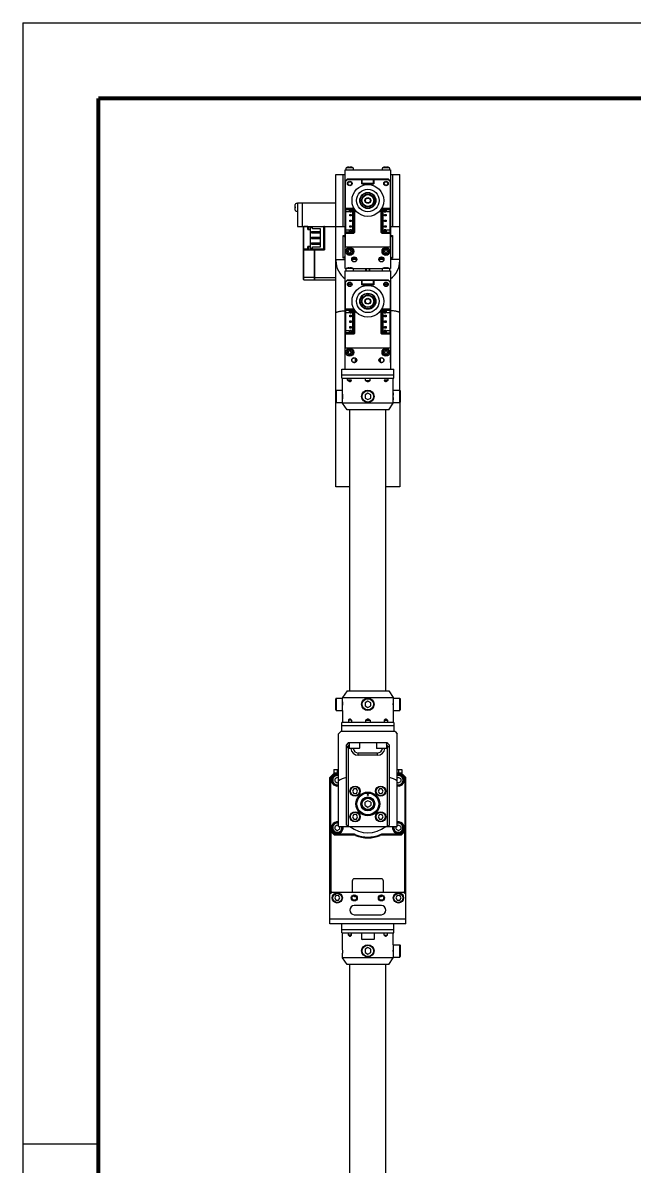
# Model space of a CAD drawing. Header units: millimetres. Extents: x 0 to 1400, y 0 to 990.
# Drawn here: x 0 to 270, y 485 to 990 of the extents above; entities that cross this region are included whole.
import ezdxf

# ---------------------------------------------------------------- set-up
doc = ezdxf.new("R2010")
doc.units = ezdxf.units.MM
doc.header["$LTSCALE"] = 77
doc.layers.get('0').update_dxf_attribs({"linetype": 'CONTINUOUS'})
for name, color, linetype in [('02___PRT_ALL_AXES', 7, 'CONTINUOUS'), ('3_ALL_AXES', 7, 'CONTINUOUS'), ('7_ALL_FEATURES', 7, 'CONTINUOUS')]:
    doc.layers.add(name, color=color, linetype=linetype)

msp = doc.modelspace()

# ---------------------------------------------------------------- linework, layer by layer
at = {"color": 7, "linetype": 'Continuous'}
for p, q in [((0, 990), (0, 0)), ((0, 990), (1400, 990)), ((0, 495), (33.333, 495))]:
    msp.add_line(p, q, dxfattribs=at)
at = {"color": 7, "linetype": 'Continuous', "const_width": 1.667}
for points in [[(33.333, 33.333), (33.333, 956.667)], [(33.333, 956.667), (1366.667, 956.667)]]:
    msp.add_lwpolyline(points, dxfattribs=at)
at = {"layer": '02___PRT_ALL_AXES', "color": 7, "linetype": 'Continuous'}
for p, q in [((142.347, 920.048), (142.347, 925.048)), ((142.347, 925.048), (162.347, 925.048)), ((162.347, 925.048), (162.347, 920.048)), ((146.132, 884.548), (146.563, 884.548)), ((158.132, 884.548), (158.563, 884.548)), ((142.347, 881.548), (142.843, 881.548)), ((142.347, 875.548), (142.347, 880.548)), ((142.347, 880.548), (162.347, 880.548)), ((145.851, 881.548), (158.843, 881.548)), ((161.851, 881.548), (162.347, 881.548)), ((162.347, 880.548), (162.347, 875.548)), ((146.132, 840.048), (146.563, 840.048)), ((158.132, 840.048), (158.563, 840.048)), ((141.147, 827.798), (141.147, 833.048)), ((151.334, 832.048), (151.334, 833.048)), ((151.334, 832.048), (153.361, 832.048)), ((153.361, 832.048), (153.361, 833.048)), ((163.547, 827.798), (163.547, 833.048)), ((141.147, 823.448), (141.152, 823.483)), ((141.159, 826.549), (141.149, 826.637)), ((163.535, 823.552), (163.535, 823.546)), ((163.546, 826.637), (163.536, 826.549)), ((163.543, 823.483), (163.547, 823.448)), ((141.147, 822.048), (141.147, 822.298)), ((144.347, 695.048), (144.347, 819.048)), ((160.347, 695.048), (160.347, 819.048)), ((163.547, 822.048), (163.547, 822.298)), ((141.147, 692.048), (141.147, 691.798)), ((163.547, 692.048), (163.547, 691.798)), ((141.152, 690.612), (141.147, 690.648)), ((141.149, 687.458), (141.159, 687.546)), ((141.16, 690.543), (141.159, 690.549)), ((163.536, 687.546), (163.546, 687.458)), ((163.547, 690.648), (163.543, 690.612)), ((141.147, 686.298), (141.147, 681.048)), ((143.744, 682.048), (143.744, 681.048)), ((145.177, 682.048), (143.744, 682.048)), ((145.177, 682.048), (145.177, 681.048)), ((151.334, 682.048), (151.334, 681.048)), ((151.334, 682.048), (153.361, 682.048)), ((153.361, 682.048), (153.361, 681.048)), ((159.518, 682.048), (159.518, 681.048)), ((159.518, 682.048), (160.951, 682.048)), ((160.951, 682.048), (160.951, 681.048)), ((163.547, 686.298), (163.547, 681.048)), ((141.147, 581.748), (141.147, 588.148)), ((143.744, 587.148), (143.744, 588.148)), ((145.177, 587.148), (143.744, 587.148)), ((145.177, 587.148), (145.177, 588.148)), ((159.518, 587.148), (159.518, 588.148)), ((159.518, 587.148), (160.951, 587.148)), ((160.951, 587.148), (160.951, 588.148)), ((163.547, 582.898), (163.547, 588.148)), ((141.149, 581.737), (141.147, 581.748)), ((141.149, 581.737), (141.147, 581.748)), ((163.546, 581.737), (163.536, 581.649)), ((141.147, 578.548), (141.152, 578.583)), ((141.147, 577.148), (141.147, 578.548)), ((163.535, 578.652), (163.535, 578.646)), ((163.543, 578.583), (163.547, 578.548)), ((163.547, 577.148), (163.547, 577.398)), ((144.347, 450.148), (144.347, 574.148)), ((160.347, 450.148), (160.347, 574.148))]:
    msp.add_line(p, q, dxfattribs=at)
for centre, radius in [((146.347, 885.548), 1.1), ((146.347, 885.548), 1.025), ((158.347, 885.548), 1.1), ((158.347, 885.548), 1.025), ((146.347, 841.048), 1.1), ((146.347, 841.048), 1.025), ((158.347, 841.048), 1.1), ((158.347, 841.048), 1.025), ((152.347, 645.048), 5.25), ((146.347, 603.548), 1.35), ((146.347, 603.548), 1.025), ((158.347, 603.548), 1.35), ((158.347, 603.548), 1.025)]:
    msp.add_circle(centre, radius, dxfattribs=at)
for centre, radius, start, end in [((126.978, 825.215), 14.279, 353.02492, 353.28639), ((177.118, 825.143), 13.676, 186.70618, 186.98219), ((127.577, 688.952), 13.676, 6.70618, 6.98219), ((177.717, 688.88), 14.279, 173.02492, 173.28639), ((177.118, 580.243), 13.676, 186.70618, 186.98219)]:
    msp.add_arc(centre, radius, start, end, dxfattribs=at)
for points, knots in [([(143.744, 832.048), (143.83, 831.969), (143.962, 831.851), (144.144, 831.702), (144.238, 831.63), (144.289, 831.6)], [0, 0, 0, 0, 0.4982765, 0.7499344, 1, 1, 1, 1]), ([(144.428, 831.552), (144.462, 831.552), (144.532, 831.575), (144.655, 831.653), (144.807, 831.765), (144.991, 831.906), (145.114, 832), (145.177, 832.048)], [0, 0, 0, 0, 0.1133558, 0.2339217, 0.4841995, 0.740189, 1, 1, 1, 1]), ([(151.334, 832.048), (151.416, 832), (151.579, 831.905), (151.826, 831.763), (152.072, 831.63), (152.253, 831.552), (152.347, 831.552)], [0, 0, 0, 0, 0.2500683, 0.5004143, 0.7509294, 1, 1, 1, 1]), ([(152.347, 831.552), (152.442, 831.552), (152.623, 831.63), (152.869, 831.763), (153.116, 831.905), (153.279, 832), (153.361, 832.048)], [0, 0, 0, 0, 0.2490702, 0.4995855, 0.7499315, 1, 1, 1, 1]), ([(159.518, 832.048), (159.58, 832), (159.704, 831.906), (159.888, 831.765), (160.04, 831.653), (160.163, 831.575), (160.233, 831.552), (160.267, 831.552)], [0, 0, 0, 0, 0.2598109, 0.5158003, 0.766078, 0.8866437, 1, 1, 1, 1]), ([(160.406, 831.6), (160.456, 831.63), (160.551, 831.702), (160.732, 831.851), (160.864, 831.969), (160.951, 832.048)], [0, 0, 0, 0, 0.2500656, 0.5017235, 1, 1, 1, 1]), ([(141.159, 823.546), (141.218, 824.044), (141.279, 825.048), (141.218, 826.052), (141.159, 826.549)], [0, 0, 0, 0, 0.5001381, 1, 1, 1, 1]), ([(163.536, 826.551), (163.478, 826.056), (163.416, 825.054), (163.476, 824.052), (163.535, 823.552)], [0, 0, 0, 0, 0.4975125, 1, 1, 1, 1]), ([(141.159, 687.544), (141.217, 688.039), (141.278, 689.041), (141.219, 690.043), (141.16, 690.543)], [0, 0, 0, 0, 0.4975125, 1, 1, 1, 1]), ([(163.535, 690.549), (163.477, 690.051), (163.416, 689.047), (163.477, 688.043), (163.536, 687.546)], [0, 0, 0, 0, 0.5001381, 1, 1, 1, 1]), ([(144.289, 682.495), (144.238, 682.465), (144.144, 682.393), (143.962, 682.244), (143.83, 682.126), (143.744, 682.048)], [0, 0, 0, 0, 0.2500656, 0.5017235, 1, 1, 1, 1]), ([(145.177, 682.048), (145.114, 682.095), (144.991, 682.189), (144.807, 682.33), (144.655, 682.442), (144.532, 682.52), (144.462, 682.543), (144.428, 682.543)], [0, 0, 0, 0, 0.2598109, 0.5158003, 0.766078, 0.8866437, 1, 1, 1, 1]), ([(152.347, 682.543), (152.253, 682.543), (152.072, 682.465), (151.826, 682.332), (151.579, 682.19), (151.416, 682.095), (151.334, 682.048)], [0, 0, 0, 0, 0.2490702, 0.4995855, 0.7499315, 1, 1, 1, 1]), ([(153.361, 682.048), (153.279, 682.095), (153.116, 682.19), (152.869, 682.332), (152.623, 682.465), (152.442, 682.543), (152.347, 682.543)], [0, 0, 0, 0, 0.2500683, 0.5004143, 0.7509294, 1, 1, 1, 1]), ([(160.267, 682.543), (160.233, 682.543), (160.163, 682.52), (160.04, 682.442), (159.888, 682.33), (159.704, 682.189), (159.58, 682.095), (159.518, 682.048)], [0, 0, 0, 0, 0.1133558, 0.2339217, 0.4841995, 0.740189, 1, 1, 1, 1]), ([(160.951, 682.048), (160.864, 682.126), (160.732, 682.244), (160.551, 682.393), (160.456, 682.465), (160.406, 682.495)], [0, 0, 0, 0, 0.4982765, 0.7499344, 1, 1, 1, 1]), ([(143.744, 587.148), (143.83, 587.069), (143.962, 586.951), (144.144, 586.802), (144.238, 586.73), (144.289, 586.7)], [0, 0, 0, 0, 0.4982765, 0.7499344, 1, 1, 1, 1]), ([(144.428, 586.652), (144.462, 586.652), (144.532, 586.675), (144.655, 586.753), (144.807, 586.865), (144.991, 587.006), (145.114, 587.1), (145.177, 587.148)], [0, 0, 0, 0, 0.1133558, 0.2339217, 0.4841995, 0.740189, 1, 1, 1, 1]), ([(159.518, 587.148), (159.58, 587.1), (159.704, 587.006), (159.888, 586.865), (160.04, 586.753), (160.163, 586.675), (160.233, 586.652), (160.267, 586.652)], [0, 0, 0, 0, 0.2598109, 0.5158003, 0.766078, 0.8866437, 1, 1, 1, 1]), ([(160.406, 586.7), (160.456, 586.73), (160.551, 586.802), (160.732, 586.951), (160.864, 587.069), (160.951, 587.148)], [0, 0, 0, 0, 0.2500656, 0.5017235, 1, 1, 1, 1]), ([(141.152, 578.581), (141.218, 579.123), (141.282, 580.178), (141.211, 581.232), (141.149, 581.737)], [0, 0, 0, 0, 0.517441, 1, 1, 1, 1]), ([(163.536, 581.651), (163.478, 581.156), (163.416, 580.154), (163.476, 579.152), (163.535, 578.652)], [0, 0, 0, 0, 0.4975125, 1, 1, 1, 1])]:
    msp.add_open_spline(points, degree=3, knots=knots, dxfattribs=at)
for points in [[(144.289, 831.6), (144.331, 831.575), (144.379, 831.552), (144.428, 831.552)], [(160.267, 831.552), (160.316, 831.552), (160.364, 831.575), (160.406, 831.6)], [(144.428, 682.543), (144.379, 682.543), (144.331, 682.52), (144.289, 682.495)], [(160.406, 682.495), (160.364, 682.52), (160.316, 682.543), (160.267, 682.543)], [(144.289, 586.7), (144.331, 586.675), (144.379, 586.652), (144.428, 586.652)], [(160.267, 586.652), (160.316, 586.652), (160.364, 586.675), (160.406, 586.7)]]:
    msp.add_open_spline(points, degree=3, dxfattribs=at)
at = {"layer": '3_ALL_AXES', "color": 7, "linetype": 'Continuous'}
for p, q in [((143.097, 926.174), (143.072, 926.167)), ((145.597, 926.174), (145.622, 926.167)), ((159.097, 926.174), (159.072, 926.167)), ((161.597, 926.174), (161.622, 926.167)), ((120.221, 909.798), (120.228, 909.823)), ((120.221, 907.298), (120.228, 907.273)), ((143.097, 881.674), (143.072, 881.667)), ((145.597, 881.674), (145.622, 881.667)), ((159.097, 881.674), (159.072, 881.667)), ((161.597, 881.674), (161.622, 881.667))]:
    msp.add_line(p, q, dxfattribs=at)
at = {"layer": '3_ALL_AXES', "color": 9, "linetype": 'Continuous'}
for p, q in [((143.072, 926.167), (145.622, 926.167)), ((159.072, 926.167), (161.622, 926.167)), ((120.228, 907.273), (120.228, 909.823)), ((145.33, 885.667), (147.365, 885.667)), ((157.33, 885.667), (159.365, 885.667)), ((143.072, 881.667), (145.622, 881.667)), ((159.072, 881.667), (161.622, 881.667))]:
    msp.add_line(p, q, dxfattribs=at)
at = {"layer": '3_ALL_AXES', "color": 7, "linetype": 'Continuous'}
for centre in [(144.347, 889.048), (160.347, 889.048), (144.347, 844.548), (160.347, 844.548)]:
    msp.add_circle(centre, 1.75, dxfattribs=at)
at = {"layer": '3_ALL_AXES', "color": 9, "linetype": 'Continuous'}
for centre in [(144.347, 889.048), (160.347, 889.048), (144.347, 844.548), (160.347, 844.548)]:
    msp.add_circle(centre, 1.275, dxfattribs=at)
at = {"layer": '3_ALL_AXES', "color": 7, "linetype": 'Continuous'}
for centre, start, end in [((143.255, 925.536), 106.09161, 228.00297), ((145.44, 925.536), 311.99703, 73.90839), ((159.255, 925.536), 106.09161, 228.00297), ((161.44, 925.536), 311.99703, 73.90839), ((120.859, 909.64), 41.99703, 163.90839), ((120.859, 907.455), 196.09161, 318.00297), ((143.255, 881.036), 106.09161, 228.00297), ((145.44, 881.036), 311.99703, 73.90839), ((159.255, 881.036), 106.09161, 228.00297), ((161.44, 881.036), 311.99703, 73.90839)]:
    msp.add_arc(centre, 0.657, start, end, dxfattribs=at)
at = {"layer": '7_ALL_FEATURES', "color": 7, "linetype": 'Continuous'}
for p, q in [((143.115, 926.174), (143.097, 926.174)), ((144.14, 926.174), (144.14, 926.288)), ((144.555, 926.174), (144.14, 926.174)), ((144.555, 926.288), (144.555, 926.174)), ((145.597, 926.174), (145.58, 926.174)), ((159.115, 926.174), (159.097, 926.174)), ((160.14, 926.174), (160.14, 926.288)), ((160.555, 926.174), (160.14, 926.174)), ((160.555, 926.288), (160.555, 926.174)), ((161.597, 926.174), (161.58, 926.174)), ((138.247, 827.711), (138.247, 923.048)), ((138.247, 923.048), (142.347, 923.048)), ((141.247, 923.048), (141.247, 900.048)), ((142.347, 920.048), (143.347, 921.048)), ((142.347, 881.548), (142.347, 920.048)), ((142.547, 919.965), (142.347, 920.048)), ((142.547, 919.965), (143.43, 920.848)), ((142.547, 907.998), (142.547, 919.965)), ((143.347, 921.048), (143.43, 920.848)), ((143.347, 921.048), (161.347, 921.048)), ((143.43, 920.848), (149.647, 920.848)), ((149.847, 920.848), (149.647, 921.048)), ((149.647, 920.848), (149.747, 920.948)), ((149.647, 918.848), (149.647, 920.848)), ((149.647, 918.848), (149.847, 919.048)), ((149.847, 919.048), (149.847, 921.048)), ((149.847, 920.848), (154.847, 920.848)), ((154.847, 919.048), (149.847, 919.048)), ((155.047, 921.048), (154.847, 920.848)), ((154.847, 919.048), (154.847, 921.048)), ((155.047, 918.848), (154.847, 919.048)), ((154.947, 920.948), (155.047, 920.848)), ((155.047, 920.848), (155.047, 918.848)), ((155.047, 920.848), (161.265, 920.848)), ((161.265, 920.848), (161.347, 921.048)), ((161.265, 920.848), (162.147, 919.965)), ((161.347, 921.048), (162.347, 920.048)), ((162.347, 920.048), (162.147, 919.965)), ((162.147, 919.965), (162.147, 907.998)), ((162.347, 923.048), (166.447, 923.048)), ((162.347, 920.048), (162.347, 881.548)), ((163.447, 900.048), (163.447, 923.048)), ((166.447, 827.711), (166.447, 923.048)), ((149.647, 918.848), (155.047, 918.848)), ((120.221, 909.798), (120.221, 909.78)), ((121.347, 910.548), (121.347, 900.048)), ((121.347, 910.548), (138.247, 910.548)), ((123.347, 910.548), (123.347, 900.048)), ((120.107, 908.755), (120.221, 908.755)), ((120.221, 908.34), (120.107, 908.34)), ((120.221, 908.755), (120.221, 908.34)), ((120.221, 907.315), (120.221, 907.298)), ((142.347, 907.798), (142.547, 907.998)), ((146.047, 907.798), (142.347, 907.798)), ((142.447, 907.548), (142.447, 897.548)), ((142.447, 907.548), (145.847, 907.548)), ((144.045, 906.498), (142.447, 906.498)), ((146.13, 907.998), (142.547, 907.998)), ((144.045, 907.548), (144.045, 906.498)), ((144.327, 904.728), (144.327, 905.368)), ((144.327, 905.368), (144.967, 905.368)), ((144.967, 904.728), (144.327, 904.728)), ((144.447, 907.548), (144.447, 906.498)), ((145.745, 907.098), (144.447, 907.098)), ((144.447, 906.498), (145.145, 906.498)), ((144.967, 905.368), (144.967, 904.728)), ((145.145, 906.498), (145.145, 907.098)), ((145.745, 897.998), (145.745, 907.098)), ((145.847, 907.798), (145.847, 906.298)), ((145.847, 906.298), (146.347, 906.298)), ((146.13, 907.998), (146.047, 907.798)), ((146.047, 907.798), (146.347, 907.498)), ((146.547, 907.58), (146.13, 907.998)), ((146.247, 898.798), (146.247, 906.298)), ((146.547, 907.58), (146.347, 907.498)), ((146.347, 897.598), (146.347, 907.498)), ((146.547, 897.515), (146.547, 907.58)), ((158.565, 907.998), (158.147, 907.58)), ((158.147, 907.58), (158.147, 897.515)), ((158.147, 907.58), (158.347, 907.498)), ((158.347, 907.498), (158.647, 907.798)), ((158.347, 907.498), (158.347, 897.598)), ((158.347, 906.298), (158.847, 906.298)), ((158.447, 906.298), (158.447, 898.798)), ((158.565, 907.998), (158.647, 907.798)), ((162.147, 907.998), (158.565, 907.998)), ((162.347, 907.798), (158.647, 907.798)), ((158.847, 906.298), (158.847, 907.798)), ((158.847, 907.548), (162.247, 907.548)), ((158.95, 907.098), (158.95, 897.998)), ((160.247, 907.098), (158.95, 907.098)), ((159.55, 907.098), (159.55, 906.498)), ((159.55, 906.498), (160.247, 906.498)), ((159.727, 904.728), (159.727, 905.368)), ((159.727, 905.368), (160.367, 905.368)), ((160.367, 904.728), (159.727, 904.728)), ((160.247, 906.498), (160.247, 907.548)), ((160.367, 905.368), (160.367, 904.728)), ((160.65, 906.498), (160.65, 907.548)), ((162.247, 906.498), (160.65, 906.498)), ((162.147, 907.998), (162.347, 907.798)), ((162.247, 897.548), (162.247, 907.548)), ((121.347, 900.048), (142.347, 900.048)), ((123.847, 900.048), (123.847, 876.748)), ((123.927, 900.048), (124.047, 899.998)), ((124.047, 876.548), (124.047, 900.048)), ((125.847, 899.998), (124.047, 899.998)), ((125.847, 899.998), (125.897, 900.048)), ((125.847, 898.798), (125.847, 899.998)), ((125.847, 898.798), (126.947, 898.798)), ((126.347, 898.798), (126.347, 900.048)), ((126.947, 889.798), (126.947, 900.048)), ((127.847, 899.598), (126.947, 899.598)), ((127.847, 898.998), (127.847, 900.048)), ((131.447, 898.998), (127.847, 898.998)), ((131.447, 891.098), (131.447, 898.998)), ((132.947, 890.048), (132.947, 900.048)), ((133.147, 899.998), (132.947, 899.998)), ((133.147, 900.048), (133.147, 889.798)), ((144.327, 902.228), (144.327, 902.868)), ((144.327, 902.868), (144.967, 902.868)), ((144.967, 902.228), (144.327, 902.228)), ((144.327, 899.728), (144.327, 900.368)), ((144.327, 900.368), (144.967, 900.368)), ((144.967, 899.728), (144.327, 899.728)), ((144.967, 902.868), (144.967, 902.228)), ((144.967, 900.368), (144.967, 899.728)), ((145.847, 898.798), (145.847, 897.298)), ((146.347, 898.798), (145.847, 898.798)), ((158.847, 898.798), (158.347, 898.798)), ((158.847, 897.298), (158.847, 898.798)), ((159.727, 902.228), (159.727, 902.868)), ((159.727, 902.868), (160.367, 902.868)), ((160.367, 902.228), (159.727, 902.228)), ((159.727, 899.728), (159.727, 900.368)), ((159.727, 900.368), (160.367, 900.368)), ((160.367, 899.728), (159.727, 899.728)), ((160.367, 902.868), (160.367, 902.228)), ((160.367, 900.368), (160.367, 899.728)), ((162.347, 900.048), (166.447, 900.048)), ((127.447, 897.868), (127.447, 897.228)), ((127.447, 897.868), (131.447, 897.868)), ((127.447, 897.228), (131.447, 897.228)), ((127.447, 895.368), (127.447, 894.728)), ((127.447, 895.368), (131.447, 895.368)), ((127.447, 894.728), (131.447, 894.728)), ((133.147, 897.868), (132.947, 897.868)), ((133.147, 897.228), (132.947, 897.228)), ((133.147, 895.368), (132.947, 895.368)), ((133.147, 894.728), (132.947, 894.728)), ((142.547, 897.098), (142.347, 897.298)), ((142.347, 897.298), (146.047, 897.298)), ((142.447, 898.598), (144.045, 898.598)), ((145.847, 897.548), (142.447, 897.548)), ((142.547, 891.048), (142.547, 897.098)), ((142.547, 897.098), (146.13, 897.098)), ((144.045, 898.598), (144.045, 897.548)), ((144.447, 897.548), (144.447, 898.598)), ((145.145, 898.598), (144.447, 898.598)), ((144.447, 897.998), (145.745, 897.998)), ((145.145, 897.998), (145.145, 898.598)), ((146.347, 897.598), (146.047, 897.298)), ((146.13, 897.098), (146.047, 897.298)), ((146.13, 897.098), (146.547, 897.515)), ((146.547, 897.515), (146.347, 897.598)), ((158.147, 897.515), (158.347, 897.598)), ((158.147, 897.515), (158.565, 897.098)), ((158.647, 897.298), (158.347, 897.598)), ((158.565, 897.098), (158.647, 897.298)), ((158.565, 897.098), (162.147, 897.098)), ((158.647, 897.298), (162.347, 897.298)), ((158.847, 897.548), (162.247, 897.548)), ((158.95, 897.998), (160.247, 897.998)), ((159.55, 898.598), (159.55, 897.998)), ((160.247, 898.598), (159.55, 898.598)), ((160.247, 897.548), (160.247, 898.598)), ((160.65, 897.548), (160.65, 898.598)), ((160.65, 898.598), (162.247, 898.598)), ((162.347, 897.298), (162.147, 897.098)), ((162.147, 897.098), (162.147, 891.048)), ((123.847, 890.015), (124.047, 890.098)), ((124.047, 889.798), (123.847, 889.598)), ((125.847, 890.098), (124.047, 890.098)), ((124.047, 889.798), (133.147, 889.798)), ((125.847, 890.098), (125.847, 891.298)), ((126.947, 891.298), (125.847, 891.298)), ((126.147, 889.798), (125.847, 890.098)), ((126.347, 889.798), (126.347, 891.298)), ((126.947, 890.498), (127.847, 890.498)), ((132.947, 890.048), (126.947, 890.048)), ((127.447, 892.868), (127.447, 892.228)), ((127.447, 892.868), (131.447, 892.868)), ((127.447, 892.228), (131.447, 892.228)), ((127.847, 890.048), (127.847, 891.098)), ((127.847, 891.098), (131.447, 891.098)), ((128.347, 890.048), (128.347, 889.798)), ((128.847, 876.548), (128.847, 889.798)), ((128.897, 876.548), (128.897, 889.798)), ((131.447, 889.798), (131.447, 890.048)), ((133.147, 892.868), (132.947, 892.868)), ((133.147, 892.228), (132.947, 892.228)), ((133.147, 890.098), (132.947, 890.098)), ((142.347, 891.048), (162.347, 891.048)), ((143.115, 889.255), (143.64, 889.255)), ((143.64, 888.84), (143.115, 888.84)), ((144.14, 889.755), (144.14, 890.28)), ((144.555, 890.28), (144.555, 889.755)), ((145.055, 889.255), (145.58, 889.255)), ((145.58, 888.84), (145.055, 888.84)), ((159.115, 889.255), (159.64, 889.255)), ((159.64, 888.84), (159.115, 888.84)), ((160.14, 889.755), (160.14, 890.28)), ((160.555, 890.28), (160.555, 889.755)), ((161.055, 889.255), (161.58, 889.255)), ((161.58, 888.84), (161.055, 888.84)), ((144.14, 887.815), (144.14, 888.34)), ((144.555, 888.34), (144.555, 887.815)), ((146.14, 885.674), (146.14, 885.788)), ((146.555, 885.674), (146.14, 885.674)), ((146.555, 885.788), (146.555, 885.674)), ((158.14, 885.674), (158.14, 885.788)), ((158.555, 885.674), (158.14, 885.674)), ((158.555, 885.788), (158.555, 885.674)), ((160.14, 887.815), (160.14, 888.34)), ((160.555, 888.34), (160.555, 887.815)), ((143.115, 881.674), (143.097, 881.674)), ((144.14, 881.674), (144.14, 881.788)), ((144.555, 881.674), (144.14, 881.674)), ((144.555, 881.788), (144.555, 881.674)), ((145.597, 881.674), (145.58, 881.674)), ((151.501, 881.348), (146.018, 881.348)), ((151.501, 881.348), (151.518, 881.547)), ((151.501, 881.348), (151.501, 880.548)), ((151.519, 880.548), (151.519, 881.547)), ((151.817, 881.547), (151.8, 881.348)), ((151.8, 880.548), (151.8, 881.348)), ((152.895, 881.348), (151.8, 881.348)), ((152.895, 881.348), (152.878, 881.547)), ((152.895, 881.348), (152.895, 880.548)), ((153.177, 880.548), (153.177, 881.547)), ((153.177, 881.547), (153.194, 881.348)), ((153.194, 880.548), (153.194, 881.348)), ((158.677, 881.348), (153.194, 881.348)), ((159.115, 881.674), (159.097, 881.674)), ((160.14, 881.674), (160.14, 881.788)), ((160.555, 881.674), (160.14, 881.674)), ((160.555, 881.788), (160.555, 881.674)), ((161.597, 881.674), (161.58, 881.674)), ((123.847, 877.63), (124.047, 877.548)), ((124.047, 876.548), (123.847, 876.748)), ((128.847, 877.548), (124.047, 877.548)), ((124.047, 876.548), (128.847, 876.548)), ((128.897, 877.734), (128.847, 877.734)), ((128.897, 876.998), (128.847, 876.998)), ((128.897, 877.548), (138.247, 877.548)), ((128.897, 876.548), (138.247, 876.548)), ((142.347, 875.548), (143.347, 876.548)), ((142.347, 837.048), (142.347, 875.548)), ((142.547, 875.465), (142.347, 875.548)), ((142.547, 875.465), (143.43, 876.348)), ((142.547, 863.498), (142.547, 875.465)), ((143.347, 876.548), (143.43, 876.348)), ((143.347, 876.548), (161.347, 876.548)), ((143.43, 876.348), (149.647, 876.348)), ((143.547, 874.548), (145.147, 874.548)), ((145.144, 874.498), (143.551, 874.498)), ((149.847, 876.348), (149.647, 876.548)), ((149.647, 876.348), (149.747, 876.448)), ((149.647, 874.348), (149.647, 876.348)), ((149.647, 874.348), (149.847, 874.548)), ((149.647, 874.348), (155.047, 874.348)), ((149.847, 874.548), (149.847, 876.548)), ((149.847, 876.348), (154.847, 876.348)), ((154.847, 874.548), (149.847, 874.548)), ((155.047, 876.548), (154.847, 876.348)), ((154.847, 874.548), (154.847, 876.548)), ((155.047, 874.348), (154.847, 874.548)), ((154.947, 876.448), (155.047, 876.348)), ((155.047, 876.348), (155.047, 874.348)), ((155.047, 876.348), (161.265, 876.348)), ((159.547, 874.548), (161.147, 874.548)), ((161.144, 874.498), (159.551, 874.498)), ((161.265, 876.348), (161.347, 876.548)), ((161.265, 876.348), (162.147, 875.465)), ((161.347, 876.548), (162.347, 875.548)), ((162.347, 875.548), (162.147, 875.465)), ((162.147, 875.465), (162.147, 863.498)), ((162.347, 875.548), (162.347, 837.048)), ((142.347, 863.298), (142.547, 863.498)), ((146.13, 863.498), (142.547, 863.498)), ((146.13, 863.498), (146.047, 863.298)), ((146.547, 863.08), (146.13, 863.498)), ((158.565, 863.498), (158.147, 863.08)), ((158.565, 863.498), (158.647, 863.298)), ((162.147, 863.498), (158.565, 863.498)), ((162.147, 863.498), (162.347, 863.298)), ((146.047, 863.298), (142.347, 863.298)), ((142.447, 863.048), (142.447, 853.048)), ((142.447, 863.048), (145.847, 863.048)), ((144.045, 861.998), (142.447, 861.998)), ((144.045, 863.048), (144.045, 861.998)), ((144.327, 860.228), (144.327, 860.868)), ((144.327, 860.868), (144.967, 860.868)), ((144.967, 860.228), (144.327, 860.228)), ((144.327, 857.728), (144.327, 858.368)), ((144.327, 858.368), (144.967, 858.368)), ((144.447, 863.048), (144.447, 861.998)), ((145.745, 862.598), (144.447, 862.598)), ((144.447, 861.998), (145.145, 861.998)), ((144.967, 860.868), (144.967, 860.228)), ((144.967, 858.368), (144.967, 857.728)), ((145.145, 861.998), (145.145, 862.598)), ((145.745, 853.498), (145.745, 862.598)), ((145.847, 863.298), (145.847, 861.798)), ((145.847, 861.798), (146.347, 861.798)), ((146.047, 863.298), (146.347, 862.998)), ((146.247, 854.298), (146.247, 861.798)), ((146.547, 863.08), (146.347, 862.998)), ((146.347, 853.098), (146.347, 862.998)), ((146.547, 853.015), (146.547, 863.08)), ((158.147, 863.08), (158.147, 853.015)), ((158.147, 863.08), (158.347, 862.998)), ((158.347, 862.998), (158.647, 863.298)), ((158.347, 862.998), (158.347, 853.098)), ((158.347, 861.798), (158.847, 861.798)), ((158.447, 861.798), (158.447, 854.298)), ((162.347, 863.298), (158.647, 863.298)), ((158.847, 861.798), (158.847, 863.298)), ((158.847, 863.048), (162.247, 863.048)), ((158.95, 862.598), (158.95, 853.498)), ((160.247, 862.598), (158.95, 862.598)), ((159.55, 862.598), (159.55, 861.998)), ((159.55, 861.998), (160.247, 861.998)), ((159.727, 860.228), (159.727, 860.868)), ((159.727, 860.868), (160.367, 860.868)), ((160.367, 860.228), (159.727, 860.228)), ((159.727, 857.728), (159.727, 858.368)), ((159.727, 858.368), (160.367, 858.368)), ((160.247, 861.998), (160.247, 863.048)), ((160.367, 860.868), (160.367, 860.228)), ((160.367, 858.368), (160.367, 857.728)), ((160.65, 861.998), (160.65, 863.048)), ((162.247, 861.998), (160.65, 861.998)), ((162.247, 853.048), (162.247, 863.048)), ((142.447, 854.098), (144.045, 854.098)), ((144.045, 854.098), (144.045, 853.048)), ((144.967, 857.728), (144.327, 857.728)), ((144.327, 855.228), (144.327, 855.868)), ((144.327, 855.868), (144.967, 855.868)), ((144.967, 855.228), (144.327, 855.228)), ((144.447, 853.048), (144.447, 854.098)), ((145.145, 854.098), (144.447, 854.098)), ((144.447, 853.498), (145.745, 853.498)), ((144.967, 855.868), (144.967, 855.228)), ((145.145, 853.498), (145.145, 854.098)), ((145.847, 854.298), (145.847, 852.798)), ((146.347, 854.298), (145.847, 854.298)), ((158.847, 854.298), (158.347, 854.298)), ((158.847, 852.798), (158.847, 854.298)), ((158.95, 853.498), (160.247, 853.498)), ((159.55, 854.098), (159.55, 853.498)), ((160.247, 854.098), (159.55, 854.098)), ((160.367, 857.728), (159.727, 857.728)), ((159.727, 855.228), (159.727, 855.868)), ((159.727, 855.868), (160.367, 855.868)), ((160.367, 855.228), (159.727, 855.228)), ((160.247, 853.048), (160.247, 854.098)), ((160.367, 855.868), (160.367, 855.228)), ((160.65, 853.048), (160.65, 854.098)), ((160.65, 854.098), (162.247, 854.098)), ((142.547, 852.598), (142.347, 852.798)), ((142.347, 852.798), (146.047, 852.798)), ((145.847, 853.048), (142.447, 853.048)), ((142.547, 846.548), (142.547, 852.598)), ((142.547, 852.598), (146.13, 852.598)), ((146.347, 853.098), (146.047, 852.798)), ((146.13, 852.598), (146.047, 852.798)), ((146.13, 852.598), (146.547, 853.015)), ((146.547, 853.015), (146.347, 853.098)), ((158.147, 853.015), (158.347, 853.098)), ((158.147, 853.015), (158.565, 852.598)), ((158.647, 852.798), (158.347, 853.098)), ((158.565, 852.598), (158.647, 852.798)), ((158.565, 852.598), (162.147, 852.598)), ((158.647, 852.798), (162.347, 852.798)), ((158.847, 853.048), (162.247, 853.048)), ((162.347, 852.798), (162.147, 852.598)), ((162.147, 852.598), (162.147, 846.548)), ((142.347, 846.548), (162.347, 846.548)), ((143.115, 844.755), (143.64, 844.755)), ((143.64, 844.34), (143.115, 844.34)), ((144.14, 845.255), (144.14, 845.78)), ((144.14, 843.315), (144.14, 843.84)), ((144.555, 845.78), (144.555, 845.255)), ((144.555, 843.84), (144.555, 843.315)), ((145.055, 844.755), (145.58, 844.755)), ((145.58, 844.34), (145.055, 844.34)), ((159.115, 844.755), (159.64, 844.755)), ((159.64, 844.34), (159.115, 844.34)), ((160.14, 845.255), (160.14, 845.78)), ((160.14, 843.315), (160.14, 843.84)), ((160.555, 845.78), (160.555, 845.255)), ((160.555, 843.84), (160.555, 843.315)), ((161.055, 844.755), (161.58, 844.755)), ((161.58, 844.34), (161.055, 844.34)), ((142.319, 842.423), (142.347, 842.439)), ((142.319, 840.048), (142.319, 842.423)), ((142.347, 842.423), (142.319, 842.423)), ((142.347, 840.048), (142.319, 840.048)), ((146.819, 840.14), (146.819, 841.955)), ((157.876, 840.14), (157.876, 841.955)), ((162.376, 842.423), (162.347, 842.439)), ((162.376, 842.423), (162.347, 842.423)), ((162.376, 840.048), (162.347, 840.048)), ((162.376, 840.048), (162.376, 842.423)), ((140.847, 833.048), (140.847, 837.048)), ((140.847, 837.048), (163.847, 837.048)), ((140.847, 834.548), (163.847, 834.548)), ((163.847, 833.048), (163.847, 837.048)), ((140.847, 833.048), (163.847, 833.048)), ((143.319, 832.273), (143.319, 833.048)), ((143.544, 832.048), (143.319, 832.273)), ((145.177, 832.273), (143.319, 832.273)), ((143.544, 832.048), (145.177, 832.048)), ((161.376, 832.273), (159.518, 832.273)), ((159.518, 832.048), (161.151, 832.048)), ((161.151, 832.048), (161.376, 832.273)), ((161.376, 832.273), (161.376, 833.048)), ((138.297, 827.798), (138.147, 827.538)), ((138.147, 822.557), (138.147, 827.538)), ((138.297, 827.798), (138.297, 822.298)), ((138.297, 827.798), (141.147, 827.798)), ((141.147, 822.298), (141.147, 827.798)), ((141.147, 826.548), (141.159, 826.548)), ((141.147, 823.548), (141.159, 823.548)), ((152.347, 826.491), (151.097, 825.769)), ((151.097, 825.769), (151.097, 824.326)), ((151.097, 824.326), (152.347, 823.604)), ((153.597, 825.769), (152.347, 826.491)), ((152.347, 823.604), (153.597, 824.326)), ((153.597, 824.326), (153.597, 825.769)), ((163.535, 826.548), (163.547, 826.548)), ((163.535, 823.548), (163.547, 823.548)), ((163.547, 822.298), (163.547, 827.798)), ((163.547, 827.798), (166.397, 827.798)), ((166.397, 822.298), (166.397, 827.798)), ((166.397, 827.798), (166.547, 827.538)), ((166.547, 827.538), (166.547, 822.557)), ((138.297, 822.298), (138.147, 822.557)), ((138.247, 785.048), (138.247, 822.384)), ((138.297, 822.298), (141.147, 822.298)), ((143.147, 819.048), (141.147, 822.048)), ((163.547, 822.048), (141.147, 822.048)), ((161.547, 819.048), (143.147, 819.048)), ((161.547, 819.048), (163.547, 822.048)), ((163.547, 822.298), (166.397, 822.298)), ((166.397, 822.298), (166.547, 822.557)), ((166.447, 822.384), (166.447, 785.048)), ((144.347, 785.048), (138.247, 785.048)), ((166.447, 785.048), (160.347, 785.048)), ((138.297, 691.798), (138.147, 691.538)), ((138.297, 691.798), (138.297, 686.298)), ((138.297, 691.798), (141.147, 691.798)), ((143.147, 695.048), (141.147, 692.048)), ((141.147, 692.048), (163.547, 692.048)), ((141.147, 686.298), (141.147, 691.798)), ((143.147, 695.048), (161.547, 695.048)), ((161.547, 695.048), (163.547, 692.048)), ((163.547, 691.798), (163.547, 686.298)), ((163.547, 691.798), (166.397, 691.798)), ((166.397, 686.298), (166.397, 691.798)), ((166.397, 691.798), (166.547, 691.538)), ((138.147, 686.557), (138.147, 691.538)), ((141.147, 690.548), (141.159, 690.548)), ((141.147, 687.548), (141.159, 687.548)), ((152.347, 690.491), (151.097, 689.769)), ((151.097, 689.769), (151.097, 688.326)), ((151.097, 688.326), (152.347, 687.604)), ((153.597, 689.769), (152.347, 690.491)), ((152.347, 687.604), (153.597, 688.326)), ((153.597, 688.326), (153.597, 689.769)), ((163.535, 690.548), (163.547, 690.548)), ((163.535, 687.548), (163.547, 687.548)), ((166.547, 691.538), (166.547, 686.557)), ((138.297, 686.298), (138.147, 686.557)), ((138.297, 686.298), (141.147, 686.298)), ((163.547, 686.298), (166.397, 686.298)), ((166.397, 686.298), (166.547, 686.557)), ((139.347, 676.048), (140.347, 677.048)), ((164.347, 677.048), (140.347, 677.048)), ((140.847, 677.048), (140.847, 681.048)), ((163.847, 681.048), (140.847, 681.048)), ((163.847, 679.548), (140.847, 679.548)), ((163.847, 681.048), (163.847, 677.048)), ((164.347, 677.048), (165.347, 676.048)), ((139.347, 635.048), (139.347, 676.048)), ((142.847, 671.048), (143.847, 672.048)), ((143.63, 671.83), (143.63, 672.048)), ((161.065, 672.048), (143.63, 672.048)), ((144.097, 672.048), (144.097, 669.673)), ((148.597, 672.048), (148.597, 669.673)), ((156.097, 672.048), (156.097, 669.673)), ((160.597, 672.048), (160.597, 669.673)), ((160.847, 672.048), (161.847, 671.048)), ((161.065, 672.048), (161.065, 671.83)), ((165.347, 635.048), (165.347, 676.048)), ((142.847, 635.676), (142.847, 671.048)), ((143.847, 670.823), (142.847, 669.823)), ((144.097, 671.323), (143.847, 670.823)), ((143.847, 635.048), (143.847, 670.823)), ((144.097, 669.673), (144.314, 669.548)), ((144.097, 669.673), (148.597, 669.673)), ((148.381, 669.548), (144.314, 669.548)), ((156.597, 667.548), (148.097, 667.548)), ((156.597, 666.548), (148.097, 666.548)), ((148.597, 669.673), (148.381, 669.548)), ((156.097, 669.673), (156.314, 669.548)), ((156.097, 669.673), (160.597, 669.673)), ((160.381, 669.548), (156.314, 669.548)), ((160.597, 669.673), (160.381, 669.548)), ((160.847, 670.823), (160.597, 671.323)), ((160.847, 670.823), (160.847, 635.048)), ((161.847, 669.823), (160.847, 670.823)), ((161.847, 635.676), (161.847, 671.048)), ((135.597, 656.798), (137.597, 658.798)), ((135.597, 592.148), (135.597, 656.798)), ((135.997, 656.632), (135.597, 656.798)), ((135.997, 656.632), (137.763, 658.398)), ((135.997, 633.463), (135.997, 656.632)), ((137.347, 660.298), (137.347, 658.798)), ((137.347, 660.298), (139.347, 660.298)), ((137.347, 658.798), (139.347, 658.798)), ((137.763, 658.398), (137.597, 658.798)), ((137.763, 658.398), (139.347, 658.398)), ((138.847, 656.702), (137.847, 656.125)), ((138.847, 660.298), (138.847, 658.798)), ((139.347, 656.414), (138.847, 656.702)), ((165.347, 660.298), (167.347, 660.298)), ((165.347, 658.798), (167.347, 658.798)), ((165.347, 658.398), (166.932, 658.398)), ((165.847, 656.702), (165.347, 656.414)), ((165.847, 660.298), (165.847, 658.798)), ((166.847, 656.125), (165.847, 656.702)), ((166.932, 658.398), (167.097, 658.798)), ((166.932, 658.398), (168.697, 656.632)), ((167.097, 658.798), (169.097, 656.798)), ((167.347, 660.298), (167.347, 658.798)), ((168.697, 656.632), (169.097, 656.798)), ((168.697, 656.632), (168.697, 633.463)), ((169.097, 592.148), (169.097, 656.798)), ((137.847, 654.97), (137.847, 656.125)), ((137.847, 654.97), (138.847, 654.393)), ((138.847, 654.393), (139.347, 654.681)), ((146.113, 651.704), (145.536, 650.704)), ((147.268, 651.704), (146.113, 651.704)), ((147.845, 650.704), (147.268, 651.704)), ((157.427, 651.704), (156.85, 650.704)), ((158.582, 651.704), (157.427, 651.704)), ((159.159, 650.704), (158.582, 651.704)), ((165.347, 654.681), (165.847, 654.393)), ((165.847, 654.393), (166.847, 654.97)), ((166.847, 656.125), (166.847, 654.97)), ((145.536, 650.704), (146.113, 649.704)), ((146.113, 649.704), (147.268, 649.704)), ((147.268, 649.704), (147.845, 650.704)), ((152.347, 646.491), (151.097, 645.769)), ((153.597, 645.769), (152.347, 646.491)), ((156.85, 650.704), (157.427, 649.704)), ((157.427, 649.704), (158.582, 649.704)), ((158.582, 649.704), (159.159, 650.704)), ((151.097, 644.326), (151.097, 645.769)), ((151.097, 644.326), (152.347, 643.604)), ((152.347, 643.604), (153.597, 644.326)), ((153.597, 645.769), (153.597, 644.326)), ((146.113, 640.391), (145.536, 639.391)), ((145.536, 639.391), (146.113, 638.391)), ((147.268, 640.391), (146.113, 640.391)), ((146.113, 638.391), (147.268, 638.391)), ((147.845, 639.391), (147.268, 640.391)), ((147.268, 638.391), (147.845, 639.391)), ((157.427, 640.391), (156.85, 639.391)), ((156.85, 639.391), (157.427, 638.391)), ((158.582, 640.391), (157.427, 640.391)), ((157.427, 638.391), (158.582, 638.391)), ((159.159, 639.391), (158.582, 640.391)), ((158.582, 638.391), (159.159, 639.391)), ((135.997, 633.463), (135.597, 633.298)), ((137.597, 631.298), (135.597, 633.298)), ((137.763, 631.698), (135.997, 633.463)), ((135.997, 632.898), (135.997, 605.548)), ((137.763, 631.698), (137.597, 631.298)), ((145.757, 631.298), (137.597, 631.298)), ((145.757, 631.698), (137.763, 631.698)), ((138.847, 635.702), (137.847, 635.125)), ((137.847, 633.97), (137.847, 635.125)), ((137.847, 633.97), (138.847, 633.393)), ((139.347, 635.414), (138.847, 635.702)), ((138.847, 633.393), (139.847, 633.97)), ((139.347, 635.048), (165.347, 635.048)), ((139.847, 635.048), (139.847, 633.97)), ((143.847, 635.048), (142.847, 635.676)), ((166.932, 631.698), (158.938, 631.698)), ((167.097, 631.298), (158.938, 631.298)), ((161.847, 635.676), (160.847, 635.048)), ((164.847, 633.97), (164.847, 635.048)), ((164.847, 633.97), (165.847, 633.393)), ((165.847, 635.702), (165.347, 635.414)), ((166.847, 635.125), (165.847, 635.702)), ((165.847, 633.393), (166.847, 633.97)), ((166.847, 635.125), (166.847, 633.97)), ((168.697, 633.463), (166.932, 631.698)), ((166.932, 631.698), (167.097, 631.298)), ((169.097, 633.298), (167.097, 631.298)), ((168.697, 633.463), (169.097, 633.298)), ((168.697, 605.548), (168.697, 632.898)), ((145.447, 610.998), (145.447, 606.148)), ((158.247, 611.998), (146.447, 611.998)), ((159.247, 606.148), (159.247, 610.998)), ((136.597, 606.148), (135.597, 605.148)), ((136.597, 606.148), (168.097, 606.148)), ((169.097, 605.148), (168.097, 606.148)), ((138.27, 604.548), (137.693, 603.548)), ((137.693, 603.548), (138.27, 602.548)), ((139.425, 604.548), (138.27, 604.548)), ((138.27, 602.548), (139.425, 602.548)), ((140.002, 603.548), (139.425, 604.548)), ((139.425, 602.548), (140.002, 603.548)), ((146.447, 604.198), (147.136, 604.198)), ((157.559, 604.198), (158.247, 604.198)), ((165.27, 604.548), (164.693, 603.548)), ((164.693, 603.548), (165.27, 602.548)), ((166.425, 604.548), (165.27, 604.548)), ((165.27, 602.548), (166.425, 602.548)), ((167.002, 603.548), (166.425, 604.548)), ((166.425, 602.548), (167.002, 603.548)), ((158.347, 600.148), (146.347, 600.148)), ((146.347, 596.148), (158.347, 596.148)), ((169.097, 594.148), (135.597, 594.148)), ((169.097, 592.148), (135.597, 592.148)), ((140.847, 588.148), (140.847, 592.148)), ((163.847, 588.148), (163.847, 592.148)), ((140.847, 589.648), (163.847, 589.648)), ((140.847, 588.148), (163.847, 588.148)), ((149.597, 588.148), (149.597, 585.298)), ((155.097, 588.148), (155.097, 585.298)), ((149.597, 585.298), (149.857, 585.148)), ((149.597, 585.298), (155.097, 585.298)), ((154.838, 585.148), (149.857, 585.148)), ((152.347, 581.591), (151.097, 580.869)), ((151.097, 580.869), (151.097, 579.426)), ((153.597, 580.869), (152.347, 581.591)), ((153.597, 579.426), (153.597, 580.869)), ((155.097, 585.298), (154.838, 585.148)), ((163.535, 581.648), (163.547, 581.648)), ((163.547, 582.898), (163.547, 577.398)), ((163.547, 582.898), (166.397, 582.898)), ((166.397, 577.398), (166.397, 582.898)), ((166.397, 582.898), (166.547, 582.638)), ((166.547, 582.638), (166.547, 577.657)), ((143.147, 574.148), (141.147, 577.148)), ((163.547, 577.148), (141.147, 577.148)), ((151.097, 579.426), (152.347, 578.704)), ((152.347, 578.704), (153.597, 579.426)), ((161.547, 574.148), (163.547, 577.148)), ((163.535, 578.648), (163.547, 578.648)), ((163.547, 577.398), (166.397, 577.398)), ((166.397, 577.398), (166.547, 577.657)), ((161.547, 574.148), (143.147, 574.148))]:
    msp.add_line(p, q, dxfattribs=at)
at = {"layer": '7_ALL_FEATURES', "color": 9, "linetype": 'Continuous'}
for p, q in [((141.497, 886.048), (141.497, 896.048)), ((141.497, 896.048), (142.347, 896.048)), ((162.347, 896.048), (163.197, 896.048)), ((163.197, 896.048), (163.197, 886.048)), ((138.247, 885.548), (142.347, 885.548)), ((142.347, 886.048), (141.497, 886.048)), ((147.241, 886.048), (145.454, 886.048)), ((159.241, 886.048), (157.454, 886.048)), ((163.197, 886.048), (162.347, 886.048)), ((166.447, 885.548), (162.347, 885.548)), ((148.097, 666.548), (148.097, 667.548)), ((156.597, 666.548), (156.597, 667.548)), ((145.757, 631.298), (145.757, 631.698)), ((146.855, 631.089), (147.002, 631.461)), ((157.84, 631.089), (157.693, 631.461)), ((158.938, 631.698), (158.938, 631.298))]:
    msp.add_line(p, q, dxfattribs=at)
at = {"layer": '7_ALL_FEATURES', "color": 7, "linetype": 'Continuous'}
for centre, radius in [((144.347, 919.048), 1), ((144.347, 919.048), 0.8), ((160.347, 919.048), 1), ((160.347, 919.048), 0.8), ((152.347, 911.548), 7), ((152.347, 911.548), 5), ((152.347, 911.548), 3.55), ((152.347, 911.548), 3.35), ((152.347, 911.548), 2.8), ((152.347, 911.548), 2.6), ((152.347, 911.548), 1.3), ((152.347, 911.548), 1.1), ((144.347, 874.548), 1), ((144.347, 874.548), 0.8), ((152.347, 867.048), 7), ((160.347, 874.548), 1), ((160.347, 874.548), 0.8), ((152.347, 867.048), 5), ((152.347, 867.048), 3.55), ((152.347, 867.048), 3.35), ((152.347, 867.048), 2.8), ((152.347, 867.048), 2.6), ((152.347, 867.048), 1.3), ((152.347, 867.048), 1.1), ((152.347, 825.048), 2.75), ((152.347, 825.048), 2.49), ((152.347, 689.048), 2.75), ((152.347, 689.048), 2.49), ((146.691, 650.704), 2.25), ((146.691, 650.704), 2.033), ((158.004, 650.704), 2.25), ((158.004, 650.704), 2.033), ((152.347, 645.048), 5), ((152.347, 645.048), 4.8), ((152.347, 645.048), 3.1), ((152.347, 645.048), 2.9), ((152.347, 645.048), 2.75), ((152.347, 645.048), 2.49), ((152.347, 649.048), 0.25), ((146.691, 639.391), 2.25), ((146.691, 639.391), 2.033), ((158.004, 639.391), 2.25), ((158.004, 639.391), 2.033), ((138.847, 603.548), 2.25), ((138.847, 603.548), 2.033), ((165.847, 603.548), 2.25), ((165.847, 603.548), 2.033), ((152.347, 580.148), 2.75), ((152.347, 580.148), 2.49)]:
    msp.add_circle(centre, radius, dxfattribs=at)
for centre, radius, start, end in [((144.347, 921.748), 4.595, 98.85155, 105.56048), ((144.143, 923.061), 3.266, 98.38083, 98.85164), ((144.552, 923.061), 3.266, 81.14836, 81.61918), ((144.347, 921.748), 4.595, 74.43952, 81.14845), ((160.347, 921.748), 4.595, 98.85155, 105.56048), ((160.143, 923.061), 3.266, 98.38083, 98.85164), ((160.552, 923.061), 3.266, 81.14836, 81.61918), ((160.347, 921.748), 4.595, 74.43952, 81.14845), ((123.333, 908.752), 3.266, 171.14836, 171.61918), ((124.647, 908.548), 4.595, 164.43952, 171.14845), ((123.334, 908.343), 3.266, 188.38083, 188.85164), ((124.647, 908.548), 4.595, 188.85155, 195.56048), ((144.347, 889.048), 1.25, 170.46295, 189.53705), ((143.64, 889.755), 0.5, 270, 360), ((143.64, 888.34), 0.5, 0, 90), ((144.347, 889.048), 1.25, 80.46295, 99.53705), ((145.055, 889.755), 0.5, 180, 270), ((145.055, 888.34), 0.5, 90, 180), ((144.347, 889.048), 1.25, 350.46295, 9.53705), ((160.347, 889.048), 1.25, 170.46295, 189.53705), ((159.64, 889.755), 0.5, 270, 360), ((159.64, 888.34), 0.5, 0, 90), ((160.347, 889.048), 1.25, 80.46295, 99.53705), ((161.055, 889.755), 0.5, 180, 270), ((161.055, 888.34), 0.5, 90, 180), ((160.347, 889.048), 1.25, 350.46295, 9.53705), ((148.247, 885.048), 10, 180, 233.79301), ((144.347, 889.048), 1.25, 260.46295, 279.53705), ((146.347, 881.248), 4.595, 98.85155, 102.64981), ((146.138, 882.594), 3.233, 97.52988, 98.85526), ((146.557, 882.594), 3.233, 81.14473, 82.47013), ((146.347, 881.248), 4.595, 77.3535, 81.14845), ((158.347, 881.248), 4.595, 98.85155, 102.64981), ((158.138, 882.594), 3.233, 97.52988, 98.85526), ((158.557, 882.594), 3.233, 81.14473, 82.47013), ((158.347, 881.248), 4.595, 77.3535, 81.14845), ((160.347, 889.048), 1.25, 260.46295, 279.53705), ((156.447, 885.048), 10, 306.20699, 360), ((144.347, 877.248), 4.595, 98.85155, 105.56048), ((144.143, 878.561), 3.266, 98.38083, 98.85164), ((144.552, 878.561), 3.266, 81.14836, 81.61918), ((144.347, 877.248), 4.595, 74.43952, 81.14845), ((160.347, 877.248), 4.595, 98.85155, 105.56048), ((160.143, 878.561), 3.266, 98.38083, 98.85164), ((160.552, 878.561), 3.266, 81.14836, 81.61918), ((160.347, 877.248), 4.595, 74.43952, 81.14845), ((144.347, 844.548), 1.25, 170.46295, 189.53705), ((143.64, 845.255), 0.5, 270, 360), ((143.64, 843.84), 0.5, 0, 90), ((144.347, 844.548), 1.25, 80.46295, 99.53705), ((144.347, 844.548), 1.25, 260.46295, 279.53705), ((145.055, 845.255), 0.5, 180, 270), ((145.055, 843.84), 0.5, 90, 180), ((144.347, 844.548), 1.25, 350.46295, 9.53705), ((160.347, 844.548), 1.25, 170.46295, 189.53705), ((159.64, 845.255), 0.5, 270, 360), ((159.64, 843.84), 0.5, 0, 90), ((160.347, 844.548), 1.25, 80.46295, 99.53705), ((160.347, 844.548), 1.25, 260.46295, 279.53705), ((161.055, 845.255), 0.5, 180, 270), ((161.055, 843.84), 0.5, 90, 180), ((160.347, 844.548), 1.25, 350.46295, 9.53705), ((148.097, 669.798), 3.25, 184.41584, 270), ((148.097, 669.798), 2.25, 186.38198, 270), ((156.597, 669.798), 3.25, 270, 355.58414), ((156.597, 669.798), 2.25, 270, 353.61814), ((138.847, 655.548), 2.6, 78.9107, 281.0893), ((138.847, 655.548), 2.4, 77.96748, 282.03252), ((138.847, 655.548), 2.25, 77.14844, 282.85156), ((138.847, 655.548), 2.033, 75.74794, 284.25166), ((165.847, 655.548), 2.6, 258.9107, 101.0893), ((165.847, 655.548), 2.4, 257.96748, 102.03252), ((165.847, 655.548), 2.25, 257.14844, 102.85156), ((165.847, 655.548), 2.033, 255.74794, 104.25166), ((138.847, 634.548), 2.6, 78.9107, 11.0893), ((138.847, 634.548), 2.4, 77.96748, 12.03252), ((138.847, 634.548), 2.25, 77.15611, 12.84389), ((138.847, 634.548), 2.033, 75.75871, 14.24241), ((165.847, 634.548), 2.6, 168.9107, 101.0893), ((165.847, 634.548), 2.4, 167.96748, 102.03252), ((165.847, 634.548), 2.25, 167.15611, 102.84389), ((165.847, 634.548), 2.033, 165.75745, 104.24305), ((152.347, 645.048), 12.75, 231.69718, 308.30177), ((145.757, 628.298), 3.4, 68.52158, 90), ((145.757, 628.298), 3, 68.52158, 90), ((152.347, 645.048), 14.6, 248.52158, 291.47842), ((158.938, 628.298), 3.4, 90, 111.47842), ((158.938, 628.298), 3, 90, 111.47842), ((152.347, 645.048), 15, 248.52158, 291.47842), ((146.447, 610.998), 1, 90, 180), ((158.247, 610.998), 1, 0, 90), ((146.447, 605.198), 1, 231.01827, 270), ((158.247, 605.198), 1, 270, 308.98173), ((146.347, 598.148), 2, 90, 270), ((158.347, 598.148), 2, 270, 90)]:
    msp.add_arc(centre, radius, start, end, dxfattribs=at)
for start_param, end_param in [(2.0657604, 2.2783808), (0.8632119, 1.0758323)]:
    msp.add_ellipse((152.347, 645.733), major_axis=(20, 0), ratio=0.6285714, start_param=start_param, end_param=end_param, dxfattribs=at)
for points, knots in [([(144.14, 926.288), (144.14, 926.291), (144.138, 926.296), (144.131, 926.302), (144.119, 926.308), (144.104, 926.312), (144.084, 926.315), (144.05, 926.319), (143.999, 926.321), (143.928, 926.319), (143.847, 926.314), (143.759, 926.305), (143.698, 926.297), (143.667, 926.292)], [0, 0, 0, 0, 0.0150916, 0.0338818, 0.0592734, 0.0923645, 0.1334688, 0.1825376, 0.303355, 0.4511779, 0.6207919, 0.8059786, 1, 1, 1, 1]), ([(145.028, 926.292), (144.997, 926.297), (144.936, 926.305), (144.848, 926.314), (144.767, 926.319), (144.696, 926.321), (144.645, 926.319), (144.611, 926.315), (144.591, 926.312), (144.575, 926.308), (144.564, 926.302), (144.556, 926.296), (144.555, 926.291), (144.555, 926.288)], [0, 0, 0, 0, 0.1940258, 0.3792152, 0.5488307, 0.6966523, 0.8174669, 0.8665347, 0.9076379, 0.9407281, 0.966119, 0.9849086, 1, 1, 1, 1]), ([(160.14, 926.288), (160.14, 926.291), (160.138, 926.296), (160.131, 926.302), (160.119, 926.308), (160.104, 926.312), (160.084, 926.315), (160.05, 926.319), (159.999, 926.321), (159.928, 926.319), (159.847, 926.314), (159.759, 926.305), (159.698, 926.297), (159.667, 926.292)], [0, 0, 0, 0, 0.0150916, 0.0338818, 0.0592734, 0.0923645, 0.1334688, 0.1825376, 0.303355, 0.4511779, 0.6207919, 0.8059786, 1, 1, 1, 1]), ([(161.028, 926.292), (160.997, 926.297), (160.936, 926.305), (160.848, 926.314), (160.767, 926.319), (160.696, 926.321), (160.645, 926.319), (160.611, 926.315), (160.591, 926.312), (160.575, 926.308), (160.564, 926.302), (160.556, 926.296), (160.555, 926.291), (160.555, 926.288)], [0, 0, 0, 0, 0.1940258, 0.3792152, 0.5488307, 0.6966523, 0.8174669, 0.8665347, 0.9076379, 0.9407281, 0.966119, 0.9849086, 1, 1, 1, 1]), ([(120.103, 909.228), (120.098, 909.197), (120.09, 909.136), (120.081, 909.048), (120.076, 908.967), (120.074, 908.896), (120.076, 908.845), (120.08, 908.811), (120.083, 908.791), (120.087, 908.776), (120.093, 908.764), (120.099, 908.757), (120.104, 908.755), (120.107, 908.755)], [0, 0, 0, 0, 0.1940258, 0.3792152, 0.5488307, 0.6966523, 0.8174669, 0.8665347, 0.9076379, 0.9407281, 0.966119, 0.9849086, 1, 1, 1, 1]), ([(120.107, 908.34), (120.104, 908.34), (120.099, 908.338), (120.093, 908.331), (120.087, 908.319), (120.083, 908.304), (120.08, 908.284), (120.076, 908.25), (120.074, 908.199), (120.076, 908.128), (120.081, 908.047), (120.09, 907.959), (120.098, 907.898), (120.103, 907.867)], [0, 0, 0, 0, 0.0150916, 0.0338818, 0.0592734, 0.0923645, 0.1334688, 0.1825376, 0.303355, 0.4511779, 0.6207919, 0.8059786, 1, 1, 1, 1]), ([(142.347, 895.199), (142.267, 895.267), (141.966, 895.531), (141.686, 895.819), (141.497, 896.048)], [0, 0, 0, 0, 0.2613165, 1, 1, 1, 1]), ([(163.197, 896.048), (163.137, 895.974), (162.874, 895.672), (162.581, 895.396), (162.348, 895.2)], [0, 0, 0, 0, 0.2372711, 1, 1, 1, 1]), ([(142.347, 886.896), (142.267, 886.828), (141.966, 886.564), (141.686, 886.276), (141.497, 886.048)], [0, 0, 0, 0, 0.2613178, 1, 1, 1, 1]), ([(146.14, 885.788), (146.14, 885.79), (146.139, 885.796), (146.132, 885.801), (146.122, 885.807), (146.108, 885.811), (146.091, 885.814), (146.061, 885.818), (146.015, 885.821), (145.952, 885.82), (145.879, 885.816), (145.799, 885.809), (145.743, 885.803), (145.714, 885.799)], [0, 0, 0, 0, 0.0156461, 0.0346484, 0.0598561, 0.0924455, 0.1328035, 0.1809542, 0.2997496, 0.4459275, 0.6150569, 0.8017422, 1, 1, 1, 1]), ([(146.981, 885.799), (146.952, 885.803), (146.896, 885.809), (146.816, 885.816), (146.743, 885.82), (146.679, 885.821), (146.634, 885.818), (146.604, 885.814), (146.587, 885.811), (146.573, 885.807), (146.563, 885.801), (146.556, 885.796), (146.555, 885.79), (146.555, 885.788)], [0, 0, 0, 0, 0.1982581, 0.3849454, 0.5540767, 0.7002557, 0.8190515, 0.8672017, 0.9075589, 0.9401467, 0.965353, 0.9843543, 1, 1, 1, 1]), ([(158.14, 885.788), (158.14, 885.79), (158.139, 885.796), (158.132, 885.801), (158.122, 885.807), (158.108, 885.811), (158.091, 885.814), (158.061, 885.818), (158.015, 885.821), (157.952, 885.82), (157.879, 885.816), (157.799, 885.809), (157.743, 885.803), (157.714, 885.799)], [0, 0, 0, 0, 0.0156461, 0.0346484, 0.0598561, 0.0924455, 0.1328035, 0.1809542, 0.2997496, 0.4459275, 0.6150569, 0.8017422, 1, 1, 1, 1]), ([(158.981, 885.799), (158.952, 885.803), (158.896, 885.809), (158.816, 885.816), (158.743, 885.82), (158.679, 885.821), (158.634, 885.818), (158.604, 885.814), (158.587, 885.811), (158.573, 885.807), (158.563, 885.801), (158.556, 885.796), (158.555, 885.79), (158.555, 885.788)], [0, 0, 0, 0, 0.1982581, 0.3849454, 0.5540767, 0.7002557, 0.8190515, 0.8672017, 0.9075589, 0.9401467, 0.965353, 0.9843543, 1, 1, 1, 1]), ([(163.197, 886.048), (163.137, 886.121), (162.874, 886.423), (162.581, 886.699), (162.348, 886.896)], [0, 0, 0, 0, 0.2372723, 1, 1, 1, 1]), ([(144.14, 881.788), (144.14, 881.791), (144.138, 881.796), (144.131, 881.802), (144.119, 881.808), (144.104, 881.812), (144.084, 881.815), (144.05, 881.819), (143.999, 881.821), (143.928, 881.819), (143.847, 881.814), (143.759, 881.805), (143.698, 881.797), (143.667, 881.792)], [0, 0, 0, 0, 0.0150916, 0.0338818, 0.0592734, 0.0923645, 0.1334688, 0.1825376, 0.303355, 0.4511779, 0.6207919, 0.8059786, 1, 1, 1, 1]), ([(145.028, 881.792), (144.997, 881.797), (144.936, 881.805), (144.848, 881.814), (144.767, 881.819), (144.696, 881.821), (144.645, 881.819), (144.611, 881.815), (144.591, 881.812), (144.575, 881.808), (144.564, 881.802), (144.556, 881.796), (144.555, 881.791), (144.555, 881.788)], [0, 0, 0, 0, 0.1940258, 0.3792152, 0.5488307, 0.6966523, 0.8174669, 0.8665347, 0.9076379, 0.9407281, 0.966119, 0.9849086, 1, 1, 1, 1]), ([(160.14, 881.788), (160.14, 881.791), (160.138, 881.796), (160.131, 881.802), (160.119, 881.808), (160.104, 881.812), (160.084, 881.815), (160.05, 881.819), (159.999, 881.821), (159.928, 881.819), (159.847, 881.814), (159.759, 881.805), (159.698, 881.797), (159.667, 881.792)], [0, 0, 0, 0, 0.0150916, 0.0338818, 0.0592734, 0.0923645, 0.1334688, 0.1825376, 0.303355, 0.4511779, 0.6207919, 0.8059786, 1, 1, 1, 1]), ([(161.028, 881.792), (160.997, 881.797), (160.936, 881.805), (160.848, 881.814), (160.767, 881.819), (160.696, 881.821), (160.645, 881.819), (160.611, 881.815), (160.591, 881.812), (160.575, 881.808), (160.564, 881.802), (160.556, 881.796), (160.555, 881.791), (160.555, 881.788)], [0, 0, 0, 0, 0.1940258, 0.3792152, 0.5488307, 0.6966523, 0.8174669, 0.8665347, 0.9076379, 0.9407281, 0.966119, 0.9849086, 1, 1, 1, 1])]:
    msp.add_open_spline(points, degree=3, knots=knots, dxfattribs=at)
at = {"layer": '7_ALL_FEATURES', "color": 9, "linetype": 'Continuous'}
for points in [[(138.247, 861.896), (138.247, 861.951), (138.326, 862.085), (138.552, 862.222), (138.896, 862.363), (139.366, 862.496), (139.955, 862.624), (140.958, 862.793), (141.767, 862.885), (142.34, 862.94)], [(166.447, 861.896), (166.447, 861.951), (166.369, 862.085), (166.143, 862.222), (165.799, 862.363), (165.329, 862.496), (164.739, 862.624), (163.737, 862.793), (162.927, 862.885), (162.354, 862.94)]]:
    msp.add_open_spline(points, degree=3, knots=[0, 0, 0, 0, 0.0384402, 0.0971526, 0.1824464, 0.2953818, 0.4353135, 0.6008103, 1, 1, 1, 1], dxfattribs=at)

doc.saveas('drawing.dxf')
